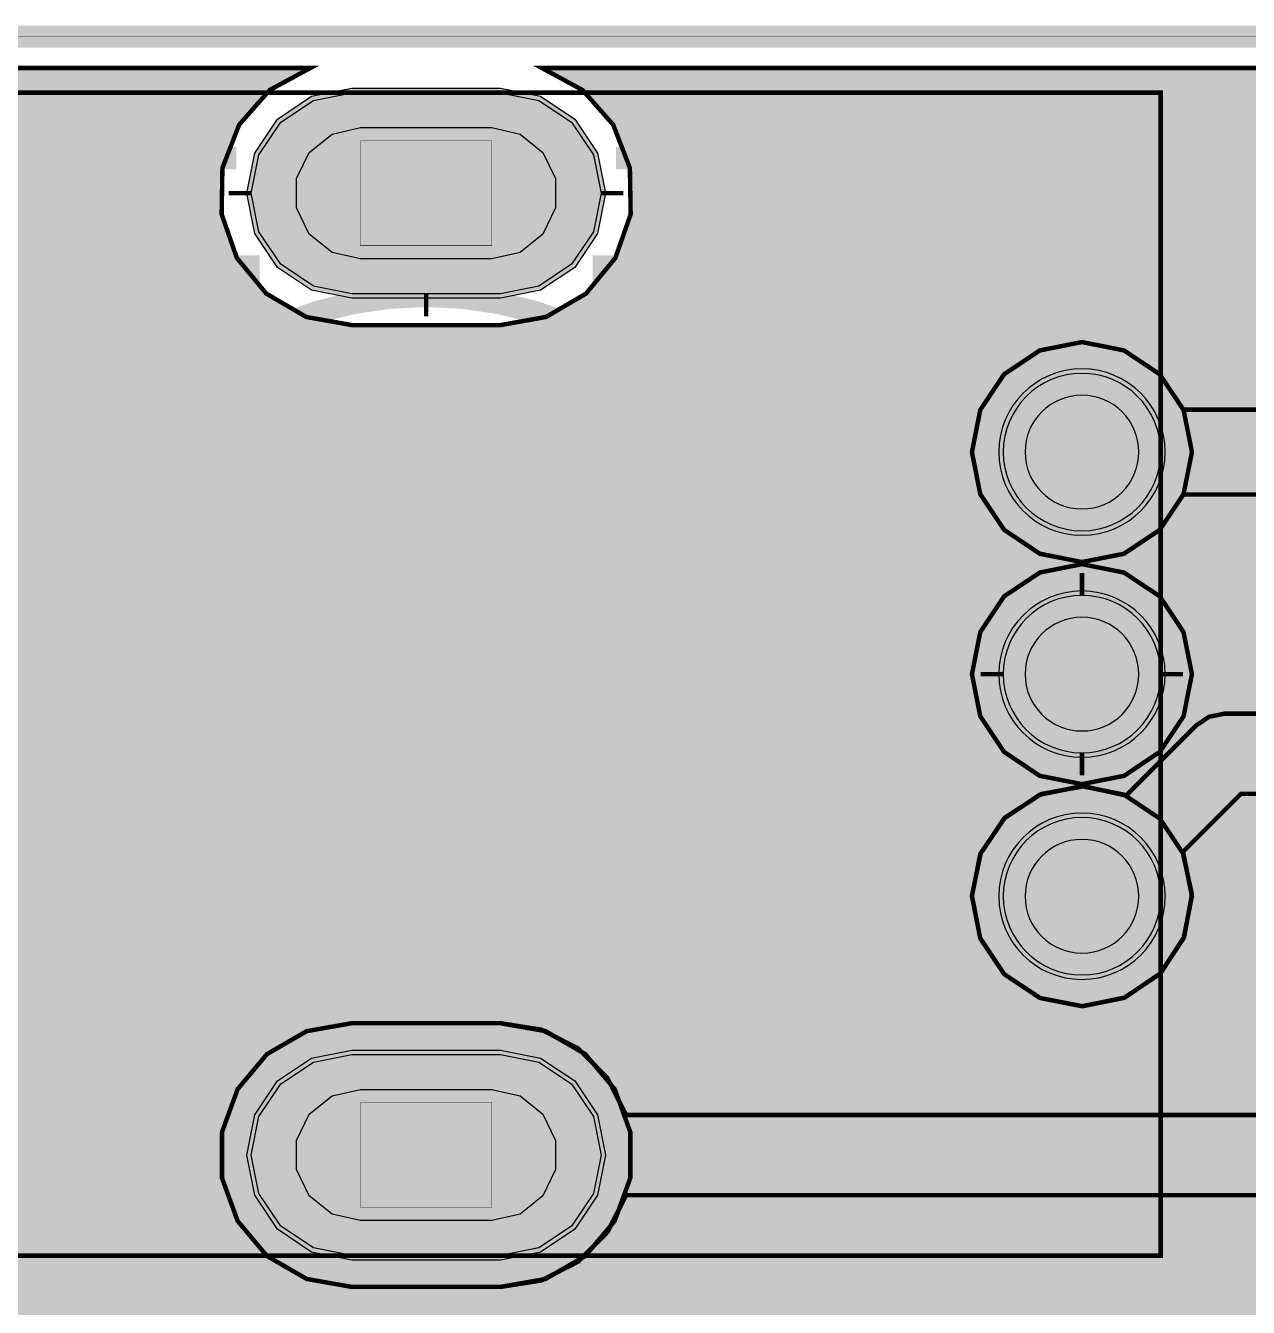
# Model space of a CAD drawing. Header units: millimetres. Extents: x -11 to 223, y -88 to 3.
# Drawn here: x -3.64 to 10.35, y -12.19 to 2.46 of the extents above; entities that cross this region are included whole.
import ezdxf

# ---------------------------------------------------------------- set-up
doc = ezdxf.new("R2010")
doc.units = ezdxf.units.MM
doc.header["$MEASUREMENT"] = 0
for name, color, linetype, true_color in [('Board-Outline-Layer', 7, 'Continuous', 0xff00ff), ('Bottom-Layer', 7, 'Continuous', 0x0000ff), ('Bottom-Paste-Mask-Layer', 7, 'Continuous', 0x800000), ('Bottom-Solder-Mask-Layer', 7, 'Continuous', 0xaa00ff), ('Component-Shape-Layer', 7, 'Continuous', 0x00cccc), ('Hole-Layer', 7, 'Continuous', 0x222222), ('Multi-Layer', 7, 'Continuous', 0xc0c0c0), ('Pin-Soldering-Layer', 7, 'Continuous', 0xcc9999), ('Top-Layer', 7, 'Continuous', 0xff0000), ('Top-Paste-Mask-Layer', 7, 'Continuous', 0x808080), ('Top-Silkscreen-Layer', 7, 'Continuous', 0xffcc00), ('Top-Solder-Mask-Layer', 7, 'Continuous', 0x800080)]:
    doc.layers.add(name, color=color, linetype=linetype, true_color=true_color)

msp = doc.modelspace()

# ---------------------------------------------------------------- hatches: boundary and pattern name
at = {"layer": 'Bottom-Layer'}
for points in [[(-10.335, 1.979), (-0.38, 1.979), (-0.846, 1.727), (-1.195, 1.33), (-1.386, 0.836), (-1.395, 0.307), (-1.221, -0.193), (-0.884, -0.601), (-0.427, -0.868), (0.094, -0.961), (1.794, -0.961), (2.315, -0.868), (2.772, -0.601), (3.108, -0.193), (3.283, 0.307), (3.274, 0.836), (3.083, 1.33), (2.733, 1.727), (2.268, 1.979), (222.629, 1.979), (222.629, -87.475), (-10.335, -87.475)], [(1.794, 1.697), (2.234, 1.609), (2.607, 1.36), (2.856, 0.987), (2.944, 0.547), (2.856, 0.107), (2.607, -0.266), (2.234, -0.515), (1.794, -0.603), (0.094, -0.603), (-0.346, -0.515), (-0.719, -0.266), (-0.969, 0.107), (-1.056, 0.547), (-0.969, 0.987), (-0.719, 1.36), (-0.346, 1.609), (0.094, 1.697)], [(4.412, -43.363), (4.412, -60.104), (4.005, -60.377), (3.734, -60.784), (3.639, -61.264), (3.734, -61.745), (4.005, -62.152), (4.412, -62.425), (4.412, -79.166), (4.005, -79.44), (3.734, -79.848), (3.639, -80.329), (3.735, -80.81), (4.008, -81.218), (4.416, -81.49), (4.897, -81.585), (5.378, -81.49), (5.786, -81.218), (6.059, -80.81), (6.155, -80.329), (6.06, -79.848), (5.789, -79.44), (5.382, -79.166), (5.382, -62.425), (5.789, -62.152), (6.06, -61.745), (6.155, -61.264), (6.06, -60.784), (5.789, -60.377), (5.382, -60.104), (5.382, -43.363), (5.789, -43.089), (6.06, -42.682), (6.155, -42.202), (6.06, -41.721), (5.789, -41.314), (5.382, -41.041), (5.382, -24.312), (5.787, -24.041), (6.058, -23.637), (7.963, -23.637), (8.149, -23.6), (8.306, -23.495), (20.359, -11.442), (23.587, -11.442), (23.668, -11.435), (23.747, -11.415), (34.998, -11.415), (24.425, -21.988), (23.944, -21.894), (23.464, -21.99), (23.057, -22.263), (22.785, -22.67), (22.689, -23.151), (22.784, -23.631), (23.055, -24.039), (23.462, -24.312), (23.462, -41.041), (23.056, -41.314), (22.784, -41.721), (22.689, -42.202), (22.784, -42.682), (23.056, -43.089), (23.462, -43.363), (23.462, -60.104), (23.056, -60.377), (22.784, -60.784), (22.689, -61.264), (22.784, -61.745), (23.056, -62.152), (23.462, -62.425), (23.462, -79.166), (23.055, -79.44), (22.784, -79.848), (22.689, -80.329), (22.785, -80.81), (23.058, -81.218), (23.466, -81.49), (23.947, -81.585), (24.428, -81.49), (24.836, -81.218), (25.109, -80.81), (25.205, -80.329), (25.111, -79.848), (24.839, -79.44), (24.432, -79.166), (24.432, -62.425), (24.839, -62.152), (25.11, -61.745), (25.205, -61.264), (25.11, -60.784), (24.839, -60.377), (24.432, -60.104), (24.432, -43.363), (24.839, -43.089), (25.11, -42.682), (25.205, -42.202), (25.11, -41.721), (24.839, -41.314), (24.432, -41.041), (24.432, -24.312), (24.838, -24.04), (25.109, -23.633), (25.205, -23.154), (25.111, -22.674), (35.716, -12.069), (53.429, -12.069), (43.5, -21.998), (43.018, -21.894), (42.533, -21.982), (42.119, -22.251), (41.84, -22.658), (41.739, -23.14), (41.831, -23.625), (42.103, -24.037), (42.512, -24.312), (42.512, -41.041), (42.106, -41.314), (41.834, -41.721), (41.739, -42.202), (41.834, -42.682), (42.106, -43.089), (42.512, -43.363), (42.512, -60.104), (42.106, -60.377), (41.834, -60.784), (41.739, -61.264), (41.834, -61.745), (42.106, -62.152), (42.512, -62.425), (42.512, -79.166), (42.105, -79.44), (41.834, -79.848), (41.739, -80.329), (41.835, -80.81), (42.108, -81.218), (42.516, -81.49), (42.997, -81.585), (43.478, -81.49), (43.886, -81.218), (44.159, -80.81), (44.255, -80.329), (44.161, -79.848), (43.889, -79.44), (43.482, -79.166), (43.482, -62.425), (43.889, -62.152), (44.16, -61.745), (44.255, -61.264), (44.16, -60.784), (43.889, -60.377), (43.482, -60.104), (43.482, -43.363), (43.889, -43.089), (44.16, -42.682), (44.255, -42.202), (44.16, -41.721), (43.889, -41.314), (43.482, -41.041), (43.482, -24.312), (43.893, -24.035), (44.165, -23.62), (44.255, -23.133), (44.15, -22.649), (54.147, -12.652), (71.897, -12.652), (62.55, -21.998), (62.068, -21.894), (61.583, -21.982), (61.169, -22.251), (60.89, -22.658), (60.789, -23.14), (60.881, -23.625), (61.153, -24.037), (61.562, -24.312), (61.562, -41.041), (61.156, -41.314), (60.884, -41.721), (60.789, -42.202), (60.884, -42.682), (61.156, -43.089), (61.562, -43.363), (61.562, -60.104), (61.156, -60.377), (60.884, -60.784), (60.789, -61.264), (60.884, -61.745), (61.156, -62.152), (61.562, -62.425), (61.562, -79.166), (61.155, -79.44), (60.884, -79.848), (60.789, -80.329), (60.885, -80.81), (61.158, -81.218), (61.566, -81.49), (62.047, -81.585), (62.528, -81.49), (62.936, -81.218), (63.209, -80.81), (63.305, -80.329), (63.211, -79.848), (62.939, -79.44), (62.532, -79.166), (62.532, -62.425), (62.939, -62.152), (63.21, -61.745), (63.305, -61.264), (63.21, -60.784), (62.939, -60.377), (62.532, -60.104), (62.532, -43.363), (62.939, -43.089), (63.21, -42.682), (63.305, -42.202), (63.21, -41.721), (62.939, -41.314), (62.532, -41.041), (62.532, -24.312), (62.943, -24.035), (63.215, -23.62), (63.305, -23.133), (63.2, -22.649), (72.218, -13.631), (89.968, -13.631), (82.586, -21.012), (82.519, -21.053), (82.459, -21.104), (81.575, -21.988), (81.094, -21.894), (80.614, -21.99), (80.207, -22.263), (79.935, -22.67), (79.839, -23.151), (79.934, -23.631), (80.205, -24.039), (80.612, -24.312), (80.612, -41.041), (80.206, -41.314), (79.934, -41.721), (79.839, -42.202), (79.934, -42.682), (80.206, -43.089), (80.612, -43.363), (80.612, -60.104), (80.206, -60.377), (79.934, -60.784), (79.839, -61.264), (79.934, -61.745), (80.206, -62.152), (80.612, -62.425), (80.612, -79.166), (80.205, -79.44), (79.934, -79.848), (79.839, -80.329), (79.935, -80.81), (80.208, -81.218), (80.616, -81.49), (81.097, -81.585), (81.578, -81.49), (81.986, -81.218), (82.259, -80.81), (82.355, -80.329), (82.261, -79.848), (81.989, -79.44), (81.582, -79.166), (81.582, -62.425), (81.989, -62.152), (82.26, -61.745), (82.355, -61.264), (82.26, -60.784), (81.989, -60.377), (81.582, -60.104), (81.582, -43.363), (81.989, -43.089), (82.26, -42.682), (82.355, -42.202), (82.26, -41.721), (81.989, -41.314), (81.582, -41.041), (81.582, -24.312), (81.988, -24.04), (82.26, -23.633), (82.355, -23.154), (82.261, -22.674), (83.03, -21.905), (89.303, -21.905), (89.572, -21.818), (89.738, -21.588), (89.738, -21.305), (89.572, -21.076), (89.303, -20.989), (83.91, -20.989), (90.723, -14.176), (108.473, -14.176), (100.65, -21.998), (100.168, -21.894), (99.683, -21.982), (99.269, -22.251), (98.99, -22.658), (98.889, -23.14), (98.981, -23.625), (99.253, -24.037), (99.662, -24.312), (99.662, -41.041), (99.256, -41.314), (98.984, -41.721), (98.889, -42.202), (98.984, -42.682), (99.256, -43.089), (99.662, -43.363), (99.662, -60.104), (99.256, -60.377), (98.984, -60.784), (98.889, -61.264), (98.984, -61.745), (99.256, -62.152), (99.662, -62.425), (99.662, -79.166), (99.255, -79.44), (98.984, -79.848), (98.889, -80.329), (98.985, -80.81), (99.258, -81.218), (99.666, -81.49), (100.147, -81.585), (100.628, -81.49), (101.036, -81.218), (101.309, -80.81), (101.405, -80.329), (101.311, -79.848), (101.039, -79.44), (100.632, -79.166), (100.632, -62.425), (101.039, -62.152), (101.31, -61.745), (101.405, -61.264), (101.31, -60.784), (101.039, -60.377), (100.632, -60.104), (100.632, -43.363), (101.039, -43.089), (101.31, -42.682), (101.405, -42.202), (101.31, -41.721), (101.039, -41.314), (100.632, -41.041), (100.632, -24.312), (101.043, -24.035), (101.315, -23.62), (101.405, -23.133), (101.3, -22.649), (109.01, -14.939), (126.76, -14.939), (119.7, -21.998), (119.218, -21.894), (118.733, -21.982), (118.319, -22.251), (118.04, -22.658), (117.939, -23.14), (118.032, -23.625), (118.303, -24.037), (118.712, -24.312), (118.712, -41.041), (118.306, -41.314), (118.034, -41.721), (117.939, -42.202), (118.034, -42.682), (118.306, -43.089), (118.712, -43.363), (118.712, -60.104), (118.306, -60.377), (118.034, -60.784), (117.939, -61.264), (118.034, -61.745), (118.306, -62.152), (118.712, -62.425), (118.712, -79.166), (118.305, -79.44), (118.034, -79.848), (117.939, -80.329), (118.036, -80.81), (118.308, -81.218), (118.716, -81.49), (119.197, -81.585), (119.678, -81.49), (120.086, -81.218), (120.359, -80.81), (120.455, -80.329), (120.361, -79.848), (120.089, -79.44), (119.682, -79.166), (119.682, -62.425), (120.089, -62.152), (120.36, -61.745), (120.455, -61.264), (120.36, -60.784), (120.089, -60.377), (119.682, -60.104), (119.682, -43.363), (120.089, -43.089), (120.36, -42.682), (120.455, -42.202), (120.36, -41.721), (120.089, -41.314), (119.682, -41.041), (119.682, -24.312), (120.093, -24.035), (120.365, -23.62), (120.455, -23.133), (120.35, -22.649), (127.152, -15.847), (144.902, -15.847), (138.75, -21.998), (138.268, -21.894), (137.783, -21.982), (137.369, -22.251), (137.09, -22.658), (136.989, -23.14), (137.082, -23.625), (137.353, -24.037), (137.762, -24.312), (137.762, -41.041), (137.356, -41.314), (137.084, -41.721), (136.989, -42.202), (137.084, -42.682), (137.356, -43.089), (137.762, -43.363), (137.762, -60.104), (137.356, -60.377), (137.084, -60.784), (136.989, -61.264), (137.084, -61.745), (137.356, -62.152), (137.762, -62.425), (137.762, -79.166), (137.355, -79.44), (137.084, -79.848), (136.989, -80.329), (137.086, -80.81), (137.358, -81.218), (137.766, -81.49), (138.247, -81.585), (138.728, -81.49), (139.136, -81.218), (139.409, -80.81), (139.505, -80.329), (139.411, -79.848), (139.139, -79.44), (138.732, -79.166), (138.732, -62.425), (139.139, -62.152), (139.41, -61.745), (139.505, -61.264), (139.41, -60.784), (139.139, -60.377), (138.732, -60.104), (138.732, -43.363), (139.139, -43.089), (139.41, -42.682), (139.505, -42.202), (139.41, -41.721), (139.139, -41.314), (138.732, -41.041), (138.732, -24.312), (139.143, -24.035), (139.415, -23.62), (139.505, -23.133), (139.4, -22.649), (145.294, -16.755), (152.728, -16.755), (152.104, -17.103), (151.585, -17.596), (151.205, -18.201), (150.988, -18.882), (150.945, -19.595), (151.082, -20.297), (151.388, -20.943), (151.845, -21.493), (152.423, -21.912), (153.088, -22.174), (153.797, -22.264), (154.506, -22.174), (155.171, -21.912), (155.75, -21.493), (156.207, -20.943), (156.513, -20.297), (156.649, -19.595), (156.607, -18.882), (156.389, -18.201), (156.009, -17.596), (155.491, -17.103), (154.867, -16.755), (163.044, -16.755), (157.8, -21.998), (157.318, -21.894), (156.833, -21.982), (156.419, -22.251), (156.14, -22.658), (156.039, -23.14), (156.132, -23.625), (156.403, -24.037), (156.812, -24.312), (156.812, -41.041), (156.406, -41.314), (156.134, -41.721), (156.039, -42.202), (156.134, -42.682), (156.406, -43.089), (156.812, -43.363), (156.812, -60.104), (156.406, -60.377), (156.134, -60.784), (156.039, -61.264), (156.134, -61.745), (156.406, -62.152), (156.812, -62.425), (156.812, -79.166), (156.405, -79.44), (156.134, -79.848), (156.039, -80.329), (156.136, -80.81), (156.408, -81.218), (156.816, -81.49), (157.297, -81.585), (157.778, -81.49), (158.186, -81.218), (158.459, -80.81), (158.555, -80.329), (158.461, -79.848), (158.189, -79.44), (157.782, -79.166), (157.782, -62.425), (158.189, -62.152), (158.46, -61.745), (158.555, -61.264), (158.46, -60.784), (158.189, -60.377), (157.782, -60.104), (157.782, -43.363), (158.189, -43.089), (158.46, -42.682), (158.555, -42.202), (158.46, -41.721), (158.189, -41.314), (157.782, -41.041), (157.782, -24.312), (158.193, -24.035), (158.465, -23.62), (158.555, -23.133), (158.451, -22.649), (163.748, -17.351), (167.64, -17.351), (167.816, -17.316), (167.965, -17.216), (171.895, -13.287), (185.562, -13.287), (176.85, -21.998), (176.368, -21.894), (175.883, -21.982), (175.469, -22.251), (175.19, -22.658), (175.089, -23.14), (175.182, -23.625), (175.453, -24.037), (175.862, -24.312), (175.862, -41.041), (175.456, -41.314), (175.184, -41.721), (175.089, -42.202), (175.184, -42.682), (175.456, -43.089), (175.862, -43.363), (175.862, -60.104), (175.456, -60.377), (175.184, -60.784), (175.089, -61.264), (175.184, -61.745), (175.456, -62.152), (175.862, -62.425), (175.862, -79.166), (175.455, -79.44), (175.184, -79.848), (175.089, -80.329), (175.186, -80.81), (175.459, -81.218), (175.866, -81.49), (176.347, -81.585), (176.828, -81.49), (177.236, -81.218), (177.509, -80.81), (177.605, -80.329), (177.511, -79.848), (177.239, -79.44), (176.832, -79.166), (176.832, -62.425), (177.239, -62.152), (177.51, -61.745), (177.605, -61.264), (177.51, -60.784), (177.239, -60.377), (176.832, -60.104), (176.832, -43.363), (177.239, -43.089), (177.51, -42.682), (177.605, -42.202), (177.51, -41.721), (177.239, -41.314), (176.832, -41.041), (176.832, -24.312), (177.243, -24.035), (177.515, -23.62), (177.605, -23.133), (177.501, -22.649), (186.1, -14.049), (186.937, -14.049), (186.749, -14.338), (186.732, -14.683), (186.891, -14.99), (187.182, -15.175), (187.527, -15.189), (187.832, -15.027), (200.946, -15.027), (201.246, -15.327), (201.347, -15.656), (201.599, -15.89), (201.934, -15.967), (195.902, -21.999), (195.42, -21.894), (194.934, -21.982), (194.52, -22.25), (194.241, -22.657), (194.139, -23.14), (194.232, -23.625), (194.503, -24.037), (194.912, -24.312), (194.912, -41.041), (194.506, -41.314), (194.235, -41.721), (194.139, -42.202), (194.235, -42.682), (194.506, -43.089), (194.912, -43.363), (194.912, -60.104), (194.506, -60.377), (194.235, -60.784), (194.139, -61.264), (194.235, -61.745), (194.506, -62.152), (194.912, -62.425), (194.912, -79.166), (194.505, -79.44), (194.234, -79.848), (194.139, -80.329), (194.236, -80.81), (194.509, -81.218), (194.916, -81.49), (195.397, -81.585), (195.878, -81.49), (196.286, -81.218), (196.559, -80.81), (196.656, -80.329), (196.561, -79.848), (196.289, -79.44), (195.883, -79.166), (195.883, -62.425), (196.289, -62.152), (196.56, -61.745), (196.656, -61.264), (196.56, -60.784), (196.289, -60.377), (195.883, -60.104), (195.883, -43.363), (196.289, -43.089), (196.56, -42.682), (196.656, -42.202), (196.56, -41.721), (196.289, -41.314), (195.883, -41.041), (195.883, -24.312), (196.294, -24.035), (196.565, -23.62), (196.655, -23.132), (196.55, -22.647), (204.285, -14.912), (205.209, -14.912), (205.087, -15.218), (205.127, -15.545), (205.319, -15.812), (205.616, -15.955), (205.944, -15.936), (206.224, -15.762), (209.046, -15.762), (209.222, -15.727), (209.37, -15.628), (210.132, -14.866), (210.232, -14.717), (210.266, -14.542), (210.266, -13.694), (210.563, -13.837), (210.892, -13.819), (211.171, -13.646), (211.637, -13.646), (211.657, -13.667), (211.379, -13.736), (211.156, -13.916), (211.03, -14.173), (211.024, -14.459), (211.14, -14.722), (211.355, -14.911), (211.63, -14.991), (211.913, -14.948), (215.546, -18.581), (215.546, -22.538), (215.275, -22.204), (214.907, -21.981), (214.907, -18.868), (214.864, -18.674), (214.744, -18.516), (214.657, -18.43), (214.62, -18.37), (214.575, -18.317), (211.376, -15.118), (211.201, -15.009), (210.996, -14.987), (210.736, -14.838), (210.438, -14.818), (210.161, -14.932), (209.962, -15.156), (209.882, -15.444), (209.937, -15.738), (210.116, -15.979), (210.382, -16.116), (210.681, -16.121), (210.953, -15.995), (211.575, -16.617), (210.843, -16.549), (210.119, -16.67), (209.449, -16.972), (208.878, -17.434), (208.444, -18.027), (208.175, -18.711), (208.089, -19.44), (208.193, -20.168), (208.478, -20.845), (208.926, -21.427), (209.508, -21.875), (210.185, -22.16), (210.913, -22.264), (211.642, -22.178), (212.326, -21.909), (212.919, -21.475), (213.381, -20.904), (213.683, -20.234), (213.804, -19.51), (213.736, -18.778), (213.844, -18.886), (213.892, -18.959), (213.953, -19.021), (213.988, -19.056), (213.988, -21.981), (213.572, -22.248), (213.292, -22.655), (213.189, -23.138), (213.281, -23.623), (213.553, -24.036), (213.962, -24.312), (213.962, -41.041), (213.556, -41.314), (213.285, -41.721), (213.189, -42.202), (213.285, -42.682), (213.556, -43.089), (213.962, -43.363), (213.962, -60.104), (213.556, -60.377), (213.285, -60.784), (213.189, -61.264), (213.285, -61.745), (213.556, -62.152), (213.962, -62.425), (213.962, -79.166), (213.555, -79.44), (213.284, -79.848), (213.189, -80.329), (213.286, -80.81), (213.559, -81.218), (213.966, -81.49), (214.447, -81.585), (214.928, -81.49), (215.336, -81.218), (215.609, -80.81), (215.706, -80.329), (215.611, -79.848), (215.339, -79.44), (214.933, -79.166), (214.933, -62.425), (215.339, -62.152), (215.61, -61.745), (215.706, -61.264), (215.61, -60.784), (215.339, -60.377), (214.933, -60.104), (214.933, -43.363), (215.285, -43.14), (215.546, -42.815), (215.546, -49.416), (215.39, -49.645), (215.341, -49.918), (215.408, -50.187), (215.58, -50.405), (215.826, -50.534), (216.103, -50.551), (216.103, -59.1), (216.112, -59.191), (216.139, -59.278), (216.177, -59.569), (216.338, -59.815), (216.589, -59.967), (216.881, -59.996), (217.157, -59.897), (217.363, -59.687), (217.458, -59.409), (217.424, -59.118), (217.268, -58.869), (217.019, -58.713), (217.019, -15.71), (217.279, -15.797), (217.552, -15.772), (217.791, -15.639), (217.956, -15.42), (218.019, -15.153), (217.968, -14.883), (217.968, -13.38), (218.079, -13.107), (218.061, -12.813), (217.917, -12.556), (217.676, -12.386), (217.385, -12.338), (217.102, -12.42), (216.883, -12.617), (216.771, -12.89), (216.751, -12.978), (216.744, -13.068), (216.744, -13.906), (214.008, -11.17), (214.006, -11.102), (213.997, -11.034), (214.21, -10.848), (214.327, -10.589), (214.324, -10.306), (214.204, -10.049), (213.987, -9.866), (213.714, -9.791), (213.434, -9.836), (213.198, -9.995), (212.696, -9.995), (212.737, -9.732), (212.671, -9.474), (212.51, -9.263), (212.678, -9.038), (212.737, -8.763), (212.678, -8.488), (212.51, -8.263), (212.666, -8.063), (212.735, -7.819), (212.708, -7.567), (213.089, -7.567), (213.273, -7.853), (213.575, -8.01), (213.914, -7.997), (213.914, -8.446), (213.949, -8.621), (214.049, -8.77), (214.726, -9.447), (214.792, -9.752), (214.991, -9.993), (215.279, -10.116), (215.591, -10.094), (215.857, -9.931), (216.02, -9.664), (216.043, -9.352), (215.92, -9.065), (215.679, -8.866), (215.373, -8.799), (214.831, -8.256), (214.831, -6.414), (214.796, -6.239), (214.696, -6.09), (213.241, -4.634), (213.435, -4.43), (213.527, -4.164), (213.5, -3.884), (213.359, -3.64), (213.13, -3.476), (212.853, -3.423), (212.008, -2.577), (211.954, -2.3), (211.79, -2.071), (211.546, -1.93), (211.266, -1.903), (211, -1.995), (210.796, -2.189), (210.124, -1.518), (209.976, -1.419), (209.8, -1.384), (199.64, -1.384), (199.465, -1.419), (199.317, -1.518), (194.625, -6.21), (194.287, -6.21), (194.545, -6.037), (194.695, -5.765), (194.706, -5.454), (194.574, -5.173), (194.328, -4.983), (194.023, -4.926), (193.725, -5.014), (193.5, -5.228), (193.175, -5.214), (192.883, -5.357), (190.773, -5.357), (190.87, -5.132), (190.902, -4.89), (190.902, -3.79), (190.874, -3.564), (190.79, -3.353), (195.275, -3.352), (195.294, -3.353), (195.313, -3.354), (196.014, -3.354), (196.19, -3.319), (196.339, -3.219), (196.355, -3.203), (196.649, -3.141), (196.885, -2.955), (197.015, -2.684), (197.012, -2.383), (196.877, -2.115), (196.637, -1.934), (196.342, -1.877), (196.052, -1.957), (195.827, -2.156), (195.713, -2.434), (195.313, -2.434), (195.294, -2.435), (195.275, -2.436), (192.306, -2.436), (193.19, -1.552), (196.8, -1.552), (197.023, -1.766), (197.319, -1.856), (197.623, -1.802), (197.87, -1.617), (198.005, -1.339), (198.001, -1.03), (198.276, -0.903), (198.465, -0.666), (198.529, -0.37), (198.455, -0.076), (198.258, 0.154), (197.98, 0.272), (197.677, 0.255), (197.414, 0.104), (192.786, 0.104), (192.601, 0.067), (192.443, -0.038), (191.188, -1.293), (190.569, -1.293), (190.815, -0.979), (190.902, -0.59), (190.902, 0.21), (190.812, 0.604), (190.561, 0.92), (190.196, 1.095), (189.792, 1.095), (189.428, 0.92), (189.176, 0.604), (189.086, 0.21), (189.086, -0.59), (189.174, -0.979), (189.419, -1.293), (181.929, -1.293), (182.175, -0.979), (182.263, -0.59), (182.263, 0.21), (182.173, 0.604), (181.921, 0.92), (181.557, 1.095), (181.152, 1.095), (180.788, 0.92), (180.536, 0.604), (180.446, 0.21), (180.446, -0.59), (180.534, -0.979), (180.779, -1.293), (179.326, -1.293), (178.96, -0.927), (178.803, -0.822), (178.617, -0.785), (176.347, -0.785), (176.078, -0.633), (175.769, -0.619), (175.488, -0.747), (175.295, -0.989), (175.233, -1.292), (175.314, -1.59), (175.523, -1.818), (175.812, -1.928), (174.318, -1.928), (174.25, -1.859), (174.114, -1.602), (173.881, -1.427), (173.597, -1.369), (173.314, -1.438), (173.088, -1.622), (172.963, -1.884), (172.962, -2.175), (173.085, -2.438), (15.942, -2.453), (15.923, -2.452), (15.904, -2.451), (12.355, -2.452), (11.973, -2.07), (11.816, -1.965), (11.63, -1.928), (9.605, -1.928), (9.331, -1.521), (8.923, -1.25), (8.442, -1.155), (7.961, -1.251), (7.553, -1.524), (7.281, -1.932), (7.186, -2.413), (7.281, -2.894), (7.553, -3.302), (7.961, -3.575), (8.442, -3.671), (8.923, -3.577), (9.331, -3.305), (9.605, -2.898), (11.429, -2.898), (11.786, -3.255), (12.018, -3.384), (12.284, -3.371), (15.904, -3.371), (15.923, -3.371), (15.942, -3.369), (172.23, -3.354), (172.226, -3.386), (172.224, -3.418), (172.224, -5.218), (172.231, -5.289), (172.252, -5.357), (167.132, -5.357), (167.024, -5.369), (166.921, -5.405), (10.074, -5.405), (9.898, -5.44), (9.75, -5.54), (8.948, -6.341), (8.465, -6.235), (7.979, -6.324), (7.564, -6.593), (7.286, -7.002), (7.186, -7.486), (7.28, -7.971), (7.554, -8.383), (7.966, -8.657), (8.451, -8.751), (8.935, -8.651), (9.344, -8.373), (9.613, -7.958), (9.702, -7.472), (9.596, -6.989), (10.263, -6.322), (166.951, -6.322), (167.102, -6.349), (167.254, -6.327), (185.356, -6.327), (185.265, -6.598), (185.297, -6.882), (167.29, -6.903), (167.025, -6.891), (166.792, -7.02), (164.264, -9.548), (163.806, -9.548), (163.548, -9.622), (163.369, -9.822), (163.196, -9.995), (3.231, -9.995), (3.017, -9.572), (2.684, -9.235), (2.262, -9.019), (1.794, -8.945), (0.094, -8.945), (-0.422, -9.036), (-0.876, -9.298), (-1.212, -9.699), (-1.391, -10.191), (-1.391, -10.715), (-1.212, -11.207), (-0.876, -11.608), (-0.422, -11.87), (0.094, -11.961), (1.794, -11.961), (2.262, -11.887), (2.684, -11.671), (3.017, -11.334), (3.231, -10.911), (19.518, -10.911), (7.762, -22.667), (6.058, -22.667), (5.784, -22.26), (5.376, -21.988), (4.895, -21.894), (4.415, -21.99), (4.007, -22.262), (3.735, -22.669), (3.639, -23.15), (3.734, -23.631), (4.005, -24.039), (4.412, -24.312), (4.412, -41.041), (4.005, -41.314), (3.734, -41.721), (3.639, -42.202), (3.734, -42.682), (4.005, -43.089)], [(7.544, -2.413, 1), (9.344, -2.413, 1)], [(8.444, -6.211), (8.925, -6.116), (9.334, -5.843), (9.606, -5.435), (9.702, -4.953), (9.606, -4.472), (9.334, -4.063), (8.925, -3.791), (8.444, -3.695), (7.962, -3.791), (7.554, -4.063), (7.281, -4.472), (7.186, -4.953), (7.281, -5.435), (7.554, -5.843), (7.962, -6.116)], [(7.544, -4.953, 1), (9.344, -4.953, 1)], [(7.544, -7.493, 1), (9.344, -7.493, 1)], [(1.794, -9.303), (2.234, -9.391), (2.607, -9.64), (2.856, -10.013), (2.944, -10.453), (2.856, -10.893), (2.607, -11.266), (2.234, -11.515), (1.794, -11.603), (0.094, -11.603), (-0.346, -11.515), (-0.719, -11.266), (-0.969, -10.893), (-1.056, -10.453), (-0.969, -10.013), (-0.719, -9.64), (-0.346, -9.391), (0.094, -9.303)]]:
    msp.add_hatch(color=256, dxfattribs=at).paths.add_polyline_path(points)
at = {"layer": 'Bottom-Paste-Mask-Layer'}
for points in [[(1.794, 1.697), (2.234, 1.609), (2.607, 1.36), (2.856, 0.987), (2.944, 0.547), (2.856, 0.107), (2.607, -0.266), (2.234, -0.515), (1.794, -0.603), (0.094, -0.603), (-0.346, -0.515), (-0.719, -0.266), (-0.969, 0.107), (-1.056, 0.547), (-0.969, 0.987), (-0.719, 1.36), (-0.346, 1.609), (0.094, 1.697)], [(7.544, -2.413, 1), (9.344, -2.413, 1)], [(7.544, -4.953, 1), (9.344, -4.953, 1)], [(7.544, -7.493, 1), (9.344, -7.493, 1)], [(1.794, -9.303), (2.234, -9.391), (2.607, -9.64), (2.856, -10.013), (2.944, -10.453), (2.856, -10.893), (2.607, -11.266), (2.234, -11.515), (1.794, -11.603), (0.094, -11.603), (-0.346, -11.515), (-0.719, -11.266), (-0.969, -10.893), (-1.056, -10.453), (-0.969, -10.013), (-0.719, -9.64), (-0.346, -9.391), (0.094, -9.303)]]:
    msp.add_hatch(color=256, dxfattribs=at).paths.add_polyline_path(points)
at = {"layer": 'Bottom-Solder-Mask-Layer'}
for points in [[(1.794, 1.748), (2.253, 1.656), (2.643, 1.396), (2.903, 1.007), (2.995, 0.547), (2.903, 0.087), (2.643, -0.302), (2.253, -0.562), (1.794, -0.654), (0.094, -0.654), (-0.366, -0.562), (-0.755, -0.302), (-1.016, 0.087), (-1.107, 0.547), (-1.016, 1.007), (-0.755, 1.396), (-0.366, 1.656), (0.094, 1.748)], [(7.493, -2.413, 1), (9.395, -2.413, 1)], [(7.493, -4.953, 1), (9.395, -4.953, 1)], [(7.493, -7.493, 1), (9.395, -7.493, 1)], [(1.794, -9.252), (2.253, -9.344), (2.643, -9.604), (2.903, -9.993), (2.995, -10.453), (2.903, -10.913), (2.643, -11.302), (2.253, -11.562), (1.794, -11.654), (0.094, -11.654), (-0.366, -11.562), (-0.755, -11.302), (-1.016, -10.913), (-1.107, -10.453), (-1.016, -9.993), (-0.755, -9.604), (-0.366, -9.344), (0.094, -9.252)]]:
    msp.add_hatch(color=256, dxfattribs=at).paths.add_polyline_path(points)
at = {"layer": 'Hole-Layer'}
for points in [[(1.694, 1.297), (2.019, 1.223), (2.28, 1.014), (2.425, 0.714), (2.425, 0.38), (2.28, 0.079), (2.019, -0.129), (1.694, -0.203), (0.194, -0.203), (-0.132, -0.129), (-0.393, 0.079), (-0.537, 0.38), (-0.537, 0.714), (-0.393, 1.014), (-0.132, 1.223), (0.194, 1.297)], [(7.794, -2.413, 1), (9.094, -2.413, 1)], [(7.794, -4.953, 1), (9.094, -4.953, 1)], [(7.794, -7.493, 1), (9.094, -7.493, 1)], [(1.694, -9.703), (2.019, -9.777), (2.28, -9.986), (2.425, -10.286), (2.425, -10.62), (2.28, -10.921), (2.019, -11.129), (1.694, -11.203), (0.194, -11.203), (-0.132, -11.129), (-0.393, -10.921), (-0.537, -10.62), (-0.537, -10.286), (-0.393, -9.986), (-0.132, -9.777), (0.194, -9.703)]]:
    msp.add_hatch(color=256, dxfattribs=at).paths.add_polyline_path(points)
at = {"layer": 'Multi-Layer'}
for points in [[(1.794, 1.697), (2.234, 1.609), (2.607, 1.36), (2.856, 0.987), (2.944, 0.547), (2.856, 0.107), (2.607, -0.266), (2.234, -0.515), (1.794, -0.603), (0.094, -0.603), (-0.346, -0.515), (-0.719, -0.266), (-0.969, 0.107), (-1.056, 0.547), (-0.969, 0.987), (-0.719, 1.36), (-0.346, 1.609), (0.094, 1.697)], [(1.794, 1.697), (2.234, 1.609), (2.607, 1.36), (2.856, 0.987), (2.944, 0.547), (2.856, 0.107), (2.607, -0.266), (2.234, -0.515), (1.794, -0.603), (0.094, -0.603), (-0.346, -0.515), (-0.719, -0.266), (-0.969, 0.107), (-1.056, 0.547), (-0.969, 0.987), (-0.719, 1.36), (-0.346, 1.609), (0.094, 1.697)], [(1.794, 1.697), (2.234, 1.609), (2.607, 1.36), (2.856, 0.987), (2.944, 0.547), (2.856, 0.107), (2.607, -0.266), (2.234, -0.515), (1.794, -0.603), (0.094, -0.603), (-0.346, -0.515), (-0.719, -0.266), (-0.969, 0.107), (-1.056, 0.547), (-0.969, 0.987), (-0.719, 1.36), (-0.346, 1.609), (0.094, 1.697)], [(7.544, -2.413, 1), (9.344, -2.413, 1)], [(7.544, -2.413, 1), (9.344, -2.413, 1)], [(7.544, -2.413, 1), (9.344, -2.413, 1)], [(7.544, -4.953, 1), (9.344, -4.953, 1)], [(7.544, -4.953, 1), (9.344, -4.953, 1)], [(7.544, -4.953, 1), (9.344, -4.953, 1)], [(7.544, -7.493, 1), (9.344, -7.493, 1)], [(7.544, -7.493, 1), (9.344, -7.493, 1)], [(7.544, -7.493, 1), (9.344, -7.493, 1)], [(1.794, -9.303), (2.234, -9.391), (2.607, -9.64), (2.856, -10.013), (2.944, -10.453), (2.856, -10.893), (2.607, -11.266), (2.234, -11.515), (1.794, -11.603), (0.094, -11.603), (-0.346, -11.515), (-0.719, -11.266), (-0.969, -10.893), (-1.056, -10.453), (-0.969, -10.013), (-0.719, -9.64), (-0.346, -9.391), (0.094, -9.303)], [(1.794, -9.303), (2.234, -9.391), (2.607, -9.64), (2.856, -10.013), (2.944, -10.453), (2.856, -10.893), (2.607, -11.266), (2.234, -11.515), (1.794, -11.603), (0.094, -11.603), (-0.346, -11.515), (-0.719, -11.266), (-0.969, -10.893), (-1.056, -10.453), (-0.969, -10.013), (-0.719, -9.64), (-0.346, -9.391), (0.094, -9.303)], [(1.794, -9.303), (2.234, -9.391), (2.607, -9.64), (2.856, -10.013), (2.944, -10.453), (2.856, -10.893), (2.607, -11.266), (2.234, -11.515), (1.794, -11.603), (0.094, -11.603), (-0.346, -11.515), (-0.719, -11.266), (-0.969, -10.893), (-1.056, -10.453), (-0.969, -10.013), (-0.719, -9.64), (-0.346, -9.391), (0.094, -9.303)]]:
    msp.add_hatch(color=256, dxfattribs=at).paths.add_polyline_path(points)
at = {"layer": 'Pin-Soldering-Layer'}
for points in [[(1.694, -0.053), (0.194, -0.053), (0.194, 1.147), (1.694, 1.147)], [(1.694, -0.053), (0.194, -0.053), (0.194, 1.147), (1.694, 1.147)], [(7.894, -2.413, 1), (8.994, -2.413, 1)], [(7.894, -2.413, 1), (8.994, -2.413, 1)], [(7.894, -4.953, 1), (8.994, -4.953, 1)], [(7.894, -4.953, 1), (8.994, -4.953, 1)], [(7.894, -7.493, 1), (8.994, -7.493, 1)], [(7.894, -7.493, 1), (8.994, -7.493, 1)], [(1.694, -11.053), (0.194, -11.053), (0.194, -9.853), (1.694, -9.853)], [(1.694, -11.053), (0.194, -11.053), (0.194, -9.853), (1.694, -9.853)]]:
    msp.add_hatch(color=256, dxfattribs=at).paths.add_polyline_path(points)
at = {"layer": 'Top-Layer'}
for points in [[(-10.335, 1.979), (-0.38, 1.979), (-0.846, 1.727), (-1.195, 1.33), (-1.386, 0.836), (-1.395, 0.307), (-1.221, -0.193), (-0.884, -0.601), (-0.427, -0.868), (0.094, -0.961), (1.794, -0.961), (2.315, -0.868), (2.772, -0.601), (3.108, -0.193), (3.283, 0.307), (3.274, 0.836), (3.083, 1.33), (2.733, 1.727), (2.268, 1.979), (222.629, 1.979), (222.629, -87.475), (-10.335, -87.475)], [(1.794, 1.697), (2.234, 1.609), (2.607, 1.36), (2.856, 0.987), (2.944, 0.547), (2.856, 0.107), (2.607, -0.266), (2.234, -0.515), (1.794, -0.603), (0.094, -0.603), (-0.346, -0.515), (-0.719, -0.266), (-0.969, 0.107), (-1.056, 0.547), (-0.969, 0.987), (-0.719, 1.36), (-0.346, 1.609), (0.094, 1.697)], [(8.444, -3.671), (8.925, -3.576), (9.334, -3.303), (9.606, -2.895), (9.702, -2.413), (9.606, -1.932), (9.334, -1.523), (8.925, -1.251), (8.444, -1.155), (7.962, -1.251), (7.554, -1.523), (7.281, -1.932), (7.186, -2.413), (7.281, -2.895), (7.554, -3.303), (7.962, -3.576)], [(7.544, -2.413, 1), (9.344, -2.413, 1)], [(8.444, -6.211), (8.925, -6.116), (9.334, -5.843), (9.606, -5.435), (9.702, -4.953), (9.606, -4.472), (9.334, -4.063), (8.925, -3.791), (8.444, -3.695), (7.962, -3.791), (7.554, -4.063), (7.281, -4.472), (7.186, -4.953), (7.281, -5.435), (7.554, -5.843), (7.962, -6.116)], [(7.544, -4.953, 1), (9.344, -4.953, 1)], [(8.444, -8.751), (8.925, -8.656), (9.334, -8.383), (9.606, -7.975), (9.702, -7.493), (9.606, -7.012), (9.334, -6.604), (8.925, -6.331), (8.444, -6.235), (7.962, -6.331), (7.554, -6.604), (7.281, -7.012), (7.186, -7.493), (7.281, -7.975), (7.554, -8.383), (7.962, -8.656)], [(7.544, -7.493, 1), (9.344, -7.493, 1)], [(0.094, -11.961), (1.794, -11.961), (2.31, -11.87), (2.763, -11.608), (3.1, -11.207), (3.279, -10.715), (3.279, -10.191), (3.1, -9.699), (2.763, -9.298), (2.31, -9.036), (1.794, -8.945), (0.094, -8.945), (-0.422, -9.036), (-0.876, -9.298), (-1.212, -9.699), (-1.391, -10.191), (-1.391, -10.715), (-1.212, -11.207), (-0.876, -11.608), (-0.422, -11.87)], [(1.794, -9.303), (2.234, -9.391), (2.607, -9.64), (2.856, -10.013), (2.944, -10.453), (2.856, -10.893), (2.607, -11.266), (2.234, -11.515), (1.794, -11.603), (0.094, -11.603), (-0.346, -11.515), (-0.719, -11.266), (-0.969, -10.893), (-1.056, -10.453), (-0.969, -10.013), (-0.719, -9.64), (-0.346, -9.391), (0.094, -9.303)]]:
    msp.add_hatch(color=256, dxfattribs=at).paths.add_polyline_path(points)
at = {"layer": 'Top-Paste-Mask-Layer'}
for points in [[(1.794, 1.697), (2.234, 1.609), (2.607, 1.36), (2.856, 0.987), (2.944, 0.547), (2.856, 0.107), (2.607, -0.266), (2.234, -0.515), (1.794, -0.603), (0.094, -0.603), (-0.346, -0.515), (-0.719, -0.266), (-0.969, 0.107), (-1.056, 0.547), (-0.969, 0.987), (-0.719, 1.36), (-0.346, 1.609), (0.094, 1.697)], [(7.544, -2.413, 1), (9.344, -2.413, 1)], [(7.544, -4.953, 1), (9.344, -4.953, 1)], [(7.544, -7.493, 1), (9.344, -7.493, 1)], [(1.794, -9.303), (2.234, -9.391), (2.607, -9.64), (2.856, -10.013), (2.944, -10.453), (2.856, -10.893), (2.607, -11.266), (2.234, -11.515), (1.794, -11.603), (0.094, -11.603), (-0.346, -11.515), (-0.719, -11.266), (-0.969, -10.893), (-1.056, -10.453), (-0.969, -10.013), (-0.719, -9.64), (-0.346, -9.391), (0.094, -9.303)]]:
    msp.add_hatch(color=256, dxfattribs=at).paths.add_polyline_path(points)
at = {"layer": 'Top-Solder-Mask-Layer'}
for points in [[(1.794, 1.748), (2.253, 1.656), (2.643, 1.396), (2.903, 1.007), (2.995, 0.547), (2.903, 0.087), (2.643, -0.302), (2.253, -0.562), (1.794, -0.654), (0.094, -0.654), (-0.366, -0.562), (-0.755, -0.302), (-1.016, 0.087), (-1.107, 0.547), (-1.016, 1.007), (-0.755, 1.396), (-0.366, 1.656), (0.094, 1.748)], [(7.493, -2.413, 1), (9.395, -2.413, 1)], [(7.493, -4.953, 1), (9.395, -4.953, 1)], [(7.493, -7.493, 1), (9.395, -7.493, 1)], [(1.794, -9.252), (2.253, -9.344), (2.643, -9.604), (2.903, -9.993), (2.995, -10.453), (2.903, -10.913), (2.643, -11.302), (2.253, -11.562), (1.794, -11.654), (0.094, -11.654), (-0.366, -11.562), (-0.755, -11.302), (-1.016, -10.913), (-1.107, -10.453), (-1.016, -9.993), (-0.755, -9.604), (-0.366, -9.344), (0.094, -9.252)]]:
    msp.add_hatch(color=256, dxfattribs=at).paths.add_polyline_path(points)

# ---------------------------------------------------------------- linework, layer by layer
at = {"layer": 'Board-Outline-Layer', "const_width": 0.254}
msp.add_lwpolyline([(-10.693, -87.833), (-10.693, 2.337), (222.987, 2.337), (222.987, -87.833)], close=True, dxfattribs=at)
at = {"layer": 'Bottom-Layer'}
for points, const_width in [([(-10.693, -87.833), (-10.693, 2.337), (222.987, 2.337), (222.987, -87.833)], 0.00508), ([(-10.335, 1.979), (-0.38, 1.979), (-0.846, 1.727), (-1.195, 1.33), (-1.386, 0.836), (-1.395, 0.307), (-1.221, -0.193), (-0.884, -0.601), (-0.427, -0.868), (0.094, -0.961), (1.794, -0.961), (2.315, -0.868), (2.772, -0.601), (3.108, -0.193), (3.283, 0.307), (3.274, 0.836), (3.083, 1.33), (2.733, 1.727), (2.268, 1.979), (222.629, 1.979), (222.629, -87.475), (-10.335, -87.475)], 0.0508), ([(8.444, -6.211), (8.925, -6.116), (9.334, -5.843), (9.606, -5.435), (9.702, -4.953), (9.606, -4.472), (9.334, -4.063), (8.925, -3.791), (8.444, -3.695), (7.962, -3.791), (7.554, -4.063), (7.281, -4.472), (7.186, -4.953), (7.281, -5.435), (7.554, -5.843), (7.962, -6.116)], 0.0508)]:
    msp.add_lwpolyline(points, close=True, dxfattribs=dict(at, const_width=const_width))
for points in [[(1.794, 1.697), (2.234, 1.609), (2.607, 1.36), (2.856, 0.987), (2.944, 0.547), (2.856, 0.107), (2.607, -0.266), (2.234, -0.515), (1.794, -0.603), (0.094, -0.603), (-0.346, -0.515), (-0.719, -0.266), (-0.969, 0.107), (-1.056, 0.547), (-0.969, 0.987), (-0.719, 1.36), (-0.346, 1.609), (0.094, 1.697)], [(1.794, -9.303), (2.234, -9.391), (2.607, -9.64), (2.856, -10.013), (2.944, -10.453), (2.856, -10.893), (2.607, -11.266), (2.234, -11.515), (1.794, -11.603), (0.094, -11.603), (-0.346, -11.515), (-0.719, -11.266), (-0.969, -10.893), (-1.056, -10.453), (-0.969, -10.013), (-0.719, -9.64), (-0.346, -9.391), (0.094, -9.303)]]:
    msp.add_lwpolyline(points, close=True, dxfattribs=at)
at = {"layer": 'Bottom-Layer', "const_width": 0.0508}
for points in [[(-1.054, 0.547), (-1.313, 0.547)], [(2.941, 0.547), (3.2, 0.547)], [(0.944, -0.6), (0.944, -0.86)], [(11.63, -1.928), (9.605, -1.928), (9.331, -1.521), (8.923, -1.25), (8.442, -1.155), (7.961, -1.251), (7.553, -1.524), (7.281, -1.932), (7.186, -2.413), (7.281, -2.894), (7.553, -3.302), (7.961, -3.575), (8.442, -3.671), (8.923, -3.577), (9.331, -3.305), (9.605, -2.898), (11.429, -2.898)], [(8.444, -4.056), (8.444, -3.797)], [(7.546, -4.953), (7.287, -4.953)], [(9.341, -4.953), (9.6, -4.953)], [(166.921, -5.405), (10.074, -5.405), (9.898, -5.44), (9.75, -5.54), (8.948, -6.341), (8.465, -6.235), (7.979, -6.324), (7.564, -6.593), (7.286, -7.002), (7.186, -7.486), (7.28, -7.971), (7.554, -8.383), (7.966, -8.657), (8.451, -8.751), (8.935, -8.651), (9.344, -8.373), (9.613, -7.958), (9.702, -7.472), (9.596, -6.989), (10.263, -6.322), (166.951, -6.322)], [(8.444, -5.851), (8.444, -6.11)], [(163.196, -9.995), (3.231, -9.995), (3.017, -9.572), (2.684, -9.235), (2.262, -9.019), (1.794, -8.945), (0.094, -8.945), (-0.422, -9.036), (-0.876, -9.298), (-1.212, -9.699), (-1.391, -10.191), (-1.391, -10.715), (-1.212, -11.207), (-0.876, -11.608), (-0.422, -11.87), (0.094, -11.961), (1.794, -11.961), (2.262, -11.887), (2.684, -11.671), (3.017, -11.334), (3.231, -10.911), (19.518, -10.911)]]:
    msp.add_lwpolyline(points, dxfattribs=at)
at = {"layer": 'Bottom-Layer'}
for points in [[(7.544, -2.413, 1), (9.344, -2.413, 1)], [(7.544, -4.953, 1), (9.344, -4.953, 1)], [(7.544, -7.493, 1), (9.344, -7.493, 1)]]:
    msp.add_lwpolyline(points, format="xyb", close=True, dxfattribs=at)
at = {"layer": 'Bottom-Paste-Mask-Layer'}
for points in [[(1.794, 1.697), (2.234, 1.609), (2.607, 1.36), (2.856, 0.987), (2.944, 0.547), (2.856, 0.107), (2.607, -0.266), (2.234, -0.515), (1.794, -0.603), (0.094, -0.603), (-0.346, -0.515), (-0.719, -0.266), (-0.969, 0.107), (-1.056, 0.547), (-0.969, 0.987), (-0.719, 1.36), (-0.346, 1.609), (0.094, 1.697)], [(1.794, -9.303), (2.234, -9.391), (2.607, -9.64), (2.856, -10.013), (2.944, -10.453), (2.856, -10.893), (2.607, -11.266), (2.234, -11.515), (1.794, -11.603), (0.094, -11.603), (-0.346, -11.515), (-0.719, -11.266), (-0.969, -10.893), (-1.056, -10.453), (-0.969, -10.013), (-0.719, -9.64), (-0.346, -9.391), (0.094, -9.303)]]:
    msp.add_lwpolyline(points, close=True, dxfattribs=at)
for points in [[(7.544, -2.413, 1), (9.344, -2.413, 1)], [(7.544, -4.953, 1), (9.344, -4.953, 1)], [(7.544, -7.493, 1), (9.344, -7.493, 1)]]:
    msp.add_lwpolyline(points, format="xyb", close=True, dxfattribs=at)
at = {"layer": 'Bottom-Solder-Mask-Layer'}
for points in [[(1.794, 1.748), (2.253, 1.656), (2.643, 1.396), (2.903, 1.007), (2.995, 0.547), (2.903, 0.087), (2.643, -0.302), (2.253, -0.562), (1.794, -0.654), (0.094, -0.654), (-0.366, -0.562), (-0.755, -0.302), (-1.016, 0.087), (-1.107, 0.547), (-1.016, 1.007), (-0.755, 1.396), (-0.366, 1.656), (0.094, 1.748)], [(1.794, -9.252), (2.253, -9.344), (2.643, -9.604), (2.903, -9.993), (2.995, -10.453), (2.903, -10.913), (2.643, -11.302), (2.253, -11.562), (1.794, -11.654), (0.094, -11.654), (-0.366, -11.562), (-0.755, -11.302), (-1.016, -10.913), (-1.107, -10.453), (-1.016, -9.993), (-0.755, -9.604), (-0.366, -9.344), (0.094, -9.252)]]:
    msp.add_lwpolyline(points, close=True, dxfattribs=at)
for points in [[(7.493, -2.413, 1), (9.395, -2.413, 1)], [(7.493, -4.953, 1), (9.395, -4.953, 1)], [(7.493, -7.493, 1), (9.395, -7.493, 1)]]:
    msp.add_lwpolyline(points, format="xyb", close=True, dxfattribs=at)
at = {"layer": 'Component-Shape-Layer', "const_width": 0.0508}
msp.add_lwpolyline([(-6.956, -11.603), (-6.956, 1.697), (9.344, 1.697), (9.344, -11.603)], close=True, dxfattribs=at)
msp.add_lwpolyline([(-6.956, -11.603), (-6.956, 1.697), (9.344, 1.697), (9.344, -11.603)], close=True, dxfattribs=at)
at = {"layer": 'Hole-Layer'}
for points in [[(1.694, 1.297), (2.019, 1.223), (2.28, 1.014), (2.425, 0.714), (2.425, 0.38), (2.28, 0.079), (2.019, -0.129), (1.694, -0.203), (0.194, -0.203), (-0.132, -0.129), (-0.393, 0.079), (-0.537, 0.38), (-0.537, 0.714), (-0.393, 1.014), (-0.132, 1.223), (0.194, 1.297)], [(1.694, -9.703), (2.019, -9.777), (2.28, -9.986), (2.425, -10.286), (2.425, -10.62), (2.28, -10.921), (2.019, -11.129), (1.694, -11.203), (0.194, -11.203), (-0.132, -11.129), (-0.393, -10.921), (-0.537, -10.62), (-0.537, -10.286), (-0.393, -9.986), (-0.132, -9.777), (0.194, -9.703)]]:
    msp.add_lwpolyline(points, close=True, dxfattribs=at)
for points in [[(7.794, -2.413, 1), (9.094, -2.413, 1)], [(7.794, -4.953, 1), (9.094, -4.953, 1)], [(7.794, -7.493, 1), (9.094, -7.493, 1)]]:
    msp.add_lwpolyline(points, format="xyb", close=True, dxfattribs=at)
at = {"layer": 'Multi-Layer'}
for points in [[(1.794, 1.697), (2.234, 1.609), (2.607, 1.36), (2.856, 0.987), (2.944, 0.547), (2.856, 0.107), (2.607, -0.266), (2.234, -0.515), (1.794, -0.603), (0.094, -0.603), (-0.346, -0.515), (-0.719, -0.266), (-0.969, 0.107), (-1.056, 0.547), (-0.969, 0.987), (-0.719, 1.36), (-0.346, 1.609), (0.094, 1.697)], [(1.794, 1.697), (2.234, 1.609), (2.607, 1.36), (2.856, 0.987), (2.944, 0.547), (2.856, 0.107), (2.607, -0.266), (2.234, -0.515), (1.794, -0.603), (0.094, -0.603), (-0.346, -0.515), (-0.719, -0.266), (-0.969, 0.107), (-1.056, 0.547), (-0.969, 0.987), (-0.719, 1.36), (-0.346, 1.609), (0.094, 1.697)], [(1.794, 1.697), (2.234, 1.609), (2.607, 1.36), (2.856, 0.987), (2.944, 0.547), (2.856, 0.107), (2.607, -0.266), (2.234, -0.515), (1.794, -0.603), (0.094, -0.603), (-0.346, -0.515), (-0.719, -0.266), (-0.969, 0.107), (-1.056, 0.547), (-0.969, 0.987), (-0.719, 1.36), (-0.346, 1.609), (0.094, 1.697)], [(1.794, -9.303), (2.234, -9.391), (2.607, -9.64), (2.856, -10.013), (2.944, -10.453), (2.856, -10.893), (2.607, -11.266), (2.234, -11.515), (1.794, -11.603), (0.094, -11.603), (-0.346, -11.515), (-0.719, -11.266), (-0.969, -10.893), (-1.056, -10.453), (-0.969, -10.013), (-0.719, -9.64), (-0.346, -9.391), (0.094, -9.303)], [(1.794, -9.303), (2.234, -9.391), (2.607, -9.64), (2.856, -10.013), (2.944, -10.453), (2.856, -10.893), (2.607, -11.266), (2.234, -11.515), (1.794, -11.603), (0.094, -11.603), (-0.346, -11.515), (-0.719, -11.266), (-0.969, -10.893), (-1.056, -10.453), (-0.969, -10.013), (-0.719, -9.64), (-0.346, -9.391), (0.094, -9.303)], [(1.794, -9.303), (2.234, -9.391), (2.607, -9.64), (2.856, -10.013), (2.944, -10.453), (2.856, -10.893), (2.607, -11.266), (2.234, -11.515), (1.794, -11.603), (0.094, -11.603), (-0.346, -11.515), (-0.719, -11.266), (-0.969, -10.893), (-1.056, -10.453), (-0.969, -10.013), (-0.719, -9.64), (-0.346, -9.391), (0.094, -9.303)]]:
    msp.add_lwpolyline(points, close=True, dxfattribs=at)
for points in [[(7.544, -2.413, 1), (9.344, -2.413, 1)], [(7.544, -2.413, 1), (9.344, -2.413, 1)], [(7.544, -2.413, 1), (9.344, -2.413, 1)], [(7.544, -4.953, 1), (9.344, -4.953, 1)], [(7.544, -4.953, 1), (9.344, -4.953, 1)], [(7.544, -4.953, 1), (9.344, -4.953, 1)], [(7.544, -7.493, 1), (9.344, -7.493, 1)], [(7.544, -7.493, 1), (9.344, -7.493, 1)], [(7.544, -7.493, 1), (9.344, -7.493, 1)]]:
    msp.add_lwpolyline(points, format="xyb", close=True, dxfattribs=at)
at = {"layer": 'Pin-Soldering-Layer', "const_width": 0.00508}
for points in [[(1.694, -0.053), (0.194, -0.053), (0.194, 1.147), (1.694, 1.147)], [(1.694, -0.053), (0.194, -0.053), (0.194, 1.147), (1.694, 1.147)], [(1.694, -11.053), (0.194, -11.053), (0.194, -9.853), (1.694, -9.853)], [(1.694, -11.053), (0.194, -11.053), (0.194, -9.853), (1.694, -9.853)]]:
    msp.add_lwpolyline(points, close=True, dxfattribs=at)
at = {"layer": 'Pin-Soldering-Layer', "const_width": 0.129}
for points in [[(7.894, -2.413, 1), (8.994, -2.413), (8.994, -2.413, 1), (7.894, -2.413)], [(7.894, -2.413, 1), (8.994, -2.413), (8.994, -2.413, 1), (7.894, -2.413)], [(7.894, -4.953, 1), (8.994, -4.953), (8.994, -4.953, 1), (7.894, -4.953)], [(7.894, -4.953, 1), (8.994, -4.953), (8.994, -4.953, 1), (7.894, -4.953)], [(7.894, -7.493, 1), (8.994, -7.493), (8.994, -7.493, 1), (7.894, -7.493)], [(7.894, -7.493, 1), (8.994, -7.493), (8.994, -7.493, 1), (7.894, -7.493)]]:
    msp.add_lwpolyline(points, format="xyb", dxfattribs=at)
at = {"layer": 'Top-Layer'}
for points, const_width in [([(-10.693, -87.833), (-10.693, 2.337), (222.987, 2.337), (222.987, -87.833)], 0.00508), ([(-10.335, 1.979), (-0.38, 1.979), (-0.846, 1.727), (-1.195, 1.33), (-1.386, 0.836), (-1.395, 0.307), (-1.221, -0.193), (-0.884, -0.601), (-0.427, -0.868), (0.094, -0.961), (1.794, -0.961), (2.315, -0.868), (2.772, -0.601), (3.108, -0.193), (3.283, 0.307), (3.274, 0.836), (3.083, 1.33), (2.733, 1.727), (2.268, 1.979), (222.629, 1.979), (222.629, -87.475), (-10.335, -87.475)], 0.0508), ([(8.444, -3.671), (8.925, -3.576), (9.334, -3.303), (9.606, -2.895), (9.702, -2.413), (9.606, -1.932), (9.334, -1.523), (8.925, -1.251), (8.444, -1.155), (7.962, -1.251), (7.554, -1.523), (7.281, -1.932), (7.186, -2.413), (7.281, -2.895), (7.554, -3.303), (7.962, -3.576)], 0.0508), ([(8.444, -6.211), (8.925, -6.116), (9.334, -5.843), (9.606, -5.435), (9.702, -4.953), (9.606, -4.472), (9.334, -4.063), (8.925, -3.791), (8.444, -3.695), (7.962, -3.791), (7.554, -4.063), (7.281, -4.472), (7.186, -4.953), (7.281, -5.435), (7.554, -5.843), (7.962, -6.116)], 0.0508), ([(8.444, -8.751), (8.925, -8.656), (9.334, -8.383), (9.606, -7.975), (9.702, -7.493), (9.606, -7.012), (9.334, -6.604), (8.925, -6.331), (8.444, -6.235), (7.962, -6.331), (7.554, -6.604), (7.281, -7.012), (7.186, -7.493), (7.281, -7.975), (7.554, -8.383), (7.962, -8.656)], 0.0508), ([(0.094, -11.961), (1.794, -11.961), (2.31, -11.87), (2.763, -11.608), (3.1, -11.207), (3.279, -10.715), (3.279, -10.191), (3.1, -9.699), (2.763, -9.298), (2.31, -9.036), (1.794, -8.945), (0.094, -8.945), (-0.422, -9.036), (-0.876, -9.298), (-1.212, -9.699), (-1.391, -10.191), (-1.391, -10.715), (-1.212, -11.207), (-0.876, -11.608), (-0.422, -11.87)], 0.0508)]:
    msp.add_lwpolyline(points, close=True, dxfattribs=dict(at, const_width=const_width))
for points in [[(1.794, 1.697), (2.234, 1.609), (2.607, 1.36), (2.856, 0.987), (2.944, 0.547), (2.856, 0.107), (2.607, -0.266), (2.234, -0.515), (1.794, -0.603), (0.094, -0.603), (-0.346, -0.515), (-0.719, -0.266), (-0.969, 0.107), (-1.056, 0.547), (-0.969, 0.987), (-0.719, 1.36), (-0.346, 1.609), (0.094, 1.697)], [(1.794, -9.303), (2.234, -9.391), (2.607, -9.64), (2.856, -10.013), (2.944, -10.453), (2.856, -10.893), (2.607, -11.266), (2.234, -11.515), (1.794, -11.603), (0.094, -11.603), (-0.346, -11.515), (-0.719, -11.266), (-0.969, -10.893), (-1.056, -10.453), (-0.969, -10.013), (-0.719, -9.64), (-0.346, -9.391), (0.094, -9.303)]]:
    msp.add_lwpolyline(points, close=True, dxfattribs=at)
at = {"layer": 'Top-Layer', "const_width": 0.0508}
for points in [[(-1.054, 0.547), (-1.313, 0.547)], [(2.941, 0.547), (3.2, 0.547)], [(0.944, -0.6), (0.944, -0.86)], [(8.444, -4.056), (8.444, -3.797)], [(7.546, -4.953), (7.287, -4.953)], [(9.341, -4.953), (9.6, -4.953)], [(8.444, -5.851), (8.444, -6.11)]]:
    msp.add_lwpolyline(points, dxfattribs=at)
at = {"layer": 'Top-Layer'}
for points in [[(7.544, -2.413, 1), (9.344, -2.413, 1)], [(7.544, -4.953, 1), (9.344, -4.953, 1)], [(7.544, -7.493, 1), (9.344, -7.493, 1)]]:
    msp.add_lwpolyline(points, format="xyb", close=True, dxfattribs=at)
at = {"layer": 'Top-Paste-Mask-Layer'}
for points in [[(1.794, 1.697), (2.234, 1.609), (2.607, 1.36), (2.856, 0.987), (2.944, 0.547), (2.856, 0.107), (2.607, -0.266), (2.234, -0.515), (1.794, -0.603), (0.094, -0.603), (-0.346, -0.515), (-0.719, -0.266), (-0.969, 0.107), (-1.056, 0.547), (-0.969, 0.987), (-0.719, 1.36), (-0.346, 1.609), (0.094, 1.697)], [(1.794, -9.303), (2.234, -9.391), (2.607, -9.64), (2.856, -10.013), (2.944, -10.453), (2.856, -10.893), (2.607, -11.266), (2.234, -11.515), (1.794, -11.603), (0.094, -11.603), (-0.346, -11.515), (-0.719, -11.266), (-0.969, -10.893), (-1.056, -10.453), (-0.969, -10.013), (-0.719, -9.64), (-0.346, -9.391), (0.094, -9.303)]]:
    msp.add_lwpolyline(points, close=True, dxfattribs=at)
for points in [[(7.544, -2.413, 1), (9.344, -2.413, 1)], [(7.544, -4.953, 1), (9.344, -4.953, 1)], [(7.544, -7.493, 1), (9.344, -7.493, 1)]]:
    msp.add_lwpolyline(points, format="xyb", close=True, dxfattribs=at)
at = {"layer": 'Top-Silkscreen-Layer', "const_width": 0.254}
for points in [[(-1.228, 0.947), (-5.056, 0.947)], [(-1.228, 0.947), (-5.056, 0.947)], [(6.944, 0.947), (3.116, 0.947)], [(6.944, 0.947), (3.116, 0.947)], [(6.944, 0.947), (6.944, -10.853)], [(6.944, 0.947), (6.944, -10.853)], [(-1.088, -0.165), (-1.088, -0.978)], [(-1.088, -0.165), (-1.088, -0.978)], [(2.976, -0.165), (2.976, -0.978)], [(2.976, -0.165), (2.976, -0.978)], [(-0.072, -7.747), (-0.072, -2.159)], [(-0.072, -7.747), (-0.072, -2.159)], [(2.976, -9.741), (2.976, -8.763)], [(2.976, -9.741), (2.976, -8.763)], [(-1.088, -9.004), (-1.088, -9.741)], [(-1.088, -9.004), (-1.088, -9.741)], [(-5.056, -10.853), (-1.228, -10.853)], [(-5.056, -10.853), (-1.228, -10.853)], [(-5.056, -10.853), (-1.228, -10.853)], [(-5.056, -10.853), (-1.228, -10.853)], [(3.116, -10.853), (6.944, -10.853)], [(3.116, -10.853), (6.944, -10.853)], [(3.116, -10.853), (6.944, -10.853)], [(3.116, -10.853), (6.944, -10.853)]]:
    msp.add_lwpolyline(points, dxfattribs=at)
for points in [[(-3.382, -4.953, 1), (5.269, -4.953, 1)], [(-3.382, -4.953, 1), (5.269, -4.953, 1)], [(-2.409, -4.953, 1), (4.297, -4.953, 1)], [(-2.409, -4.953, 1), (4.297, -4.953, 1)], [(-2.104, -4.953, 1), (3.992, -4.953, 1)], [(-2.104, -4.953, 1), (3.992, -4.953, 1)]]:
    msp.add_lwpolyline(points, format="xyb", close=True, dxfattribs=at)
msp.add_lwpolyline([(-0.072, -3.175, -1.705), (-0.072, -6.731)], format="xyb", dxfattribs=at)
msp.add_lwpolyline([(-0.072, -3.175, -1.705), (-0.072, -6.731)], format="xyb", dxfattribs=at)
at = {"layer": 'Top-Solder-Mask-Layer'}
for points in [[(1.794, 1.748), (2.253, 1.656), (2.643, 1.396), (2.903, 1.007), (2.995, 0.547), (2.903, 0.087), (2.643, -0.302), (2.253, -0.562), (1.794, -0.654), (0.094, -0.654), (-0.366, -0.562), (-0.755, -0.302), (-1.016, 0.087), (-1.107, 0.547), (-1.016, 1.007), (-0.755, 1.396), (-0.366, 1.656), (0.094, 1.748)], [(1.794, -9.252), (2.253, -9.344), (2.643, -9.604), (2.903, -9.993), (2.995, -10.453), (2.903, -10.913), (2.643, -11.302), (2.253, -11.562), (1.794, -11.654), (0.094, -11.654), (-0.366, -11.562), (-0.755, -11.302), (-1.016, -10.913), (-1.107, -10.453), (-1.016, -9.993), (-0.755, -9.604), (-0.366, -9.344), (0.094, -9.252)]]:
    msp.add_lwpolyline(points, close=True, dxfattribs=at)
for points in [[(7.493, -2.413, 1), (9.395, -2.413, 1)], [(7.493, -4.953, 1), (9.395, -4.953, 1)], [(7.493, -7.493, 1), (9.395, -7.493, 1)]]:
    msp.add_lwpolyline(points, format="xyb", close=True, dxfattribs=at)

doc.saveas('drawing.dxf')
